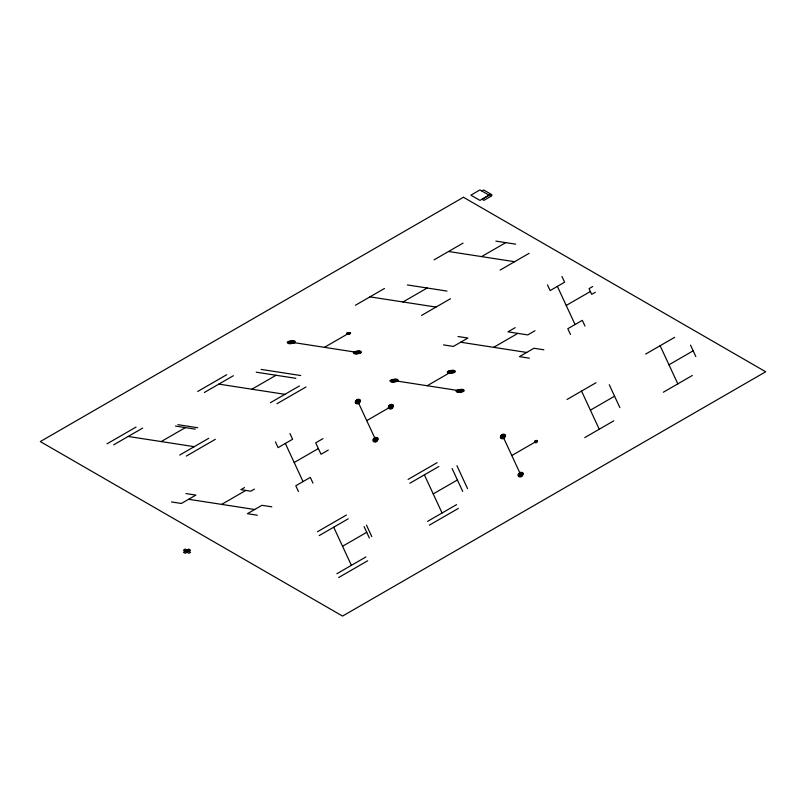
<?xml version="1.0" encoding="UTF-8"?>
<svg xmlns="http://www.w3.org/2000/svg" width="806" height="806" viewBox="0 0 806 806"><rect width="100%" height="100%" fill="white"/><g stroke="black" fill="none" stroke-linecap="round" stroke-linejoin="round"><path stroke-width="1.21" d="M481.867 191.012L483.681 189.964L491.902 194.709L490.088 195.757L479.953 189.924L470.885 195.163L479.953 200.402L489.02 195.163M107.057 443.814L136.073 427.059M197.732 391.464L226.748 374.709M113.666 444.831L142.682 428.087M204.341 392.482L233.357 375.737M355.466 305.232L384.482 288.477M434.051 259.864L463.067 243.11M161.2 441.567L185.38 427.613M251.875 389.217L276.055 375.264M324.415 347.336L348.595 333.382M403 301.968L427.18 288.004M481.585 256.6L505.765 242.636M179.718 455.058L208.734 438.303M270.393 402.708L299.409 385.953M421.518 315.458L450.534 298.704M500.103 270.081L529.119 253.326M186.327 456.075L215.343 439.32M277.002 403.725L306.018 386.971M322.964 438.645L315.71 442.826L321.03 454.272L328.284 450.08M515.195 327.659L507.941 331.84L527.769 334.913L535.023 330.722M244.5 487.57L240.873 489.665L250.787 491.197L254.414 489.101M592.692 286.543L589.065 288.639L591.725 294.361L595.352 292.266M221.65 504.395L245.83 490.431M294.19 462.513L318.37 448.549M366.73 420.631L390.91 406.667M427.18 385.731L451.36 371.768M493.675 347.336L517.855 333.382M566.215 305.454L590.395 291.5M317.423 531.759L346.439 515.014M408.098 479.409L437.114 462.664M319.196 535.577L348.212 518.822M409.871 483.227L438.887 466.473M567.041 399.464L596.057 382.709M645.626 354.096L674.642 337.341M342.55 546.267L366.73 532.313M433.225 493.917L457.405 479.963M511.81 455.531L535.99 441.567M590.395 410.163L614.575 396.199M668.98 364.786L693.16 350.832M336.888 573.721L365.904 556.966M427.563 521.371L456.579 504.616M338.661 577.529L367.677 560.775M429.336 525.18L458.352 508.425M584.733 437.608L613.749 420.853M663.318 392.23L692.334 375.485M348.404 332.969L347.94 333.08A1.441 0.826 0 0 0 347.608 333.221L347.87 333.795A1.441 0.826 0 0 0 348.283 333.825L349.25 333.674A1.441 0.826 0 0 0 349.582 333.533L349.391 332.969A1.441 0.826 0 0 0 348.907 332.928M348.716 333.644C350.953 332.858 346.368 333.16 348.383 333.674M495.851 241.105L515.679 244.168M448.559 251.492L514.611 261.708M407.362 284.941L446.998 291.077M369.974 296.86L436.026 307.076M457.989 336.505L467.903 338.036L453.395 346.419L443.481 344.887M543.869 349.794L533.955 348.263L519.447 356.635L529.361 358.166M460.649 342.228L526.701 352.444M291.389 342.228L357.441 352.444M394.154 380.623L460.206 390.839M261.073 369.4L300.709 375.536M256.237 372.191L295.873 378.326M218.849 384.109L284.901 394.325M177.884 424.681L197.712 427.744M175.466 426.072L195.294 429.145M128.174 436.459L194.226 446.675M185.964 493.564L195.878 495.096L181.37 503.468L171.456 501.937M271.844 506.843L261.93 505.312L247.422 513.684L257.336 515.225M188.624 499.277L254.676 509.503M187.083 550.166L188.866 551.193M185.158 551.284L186.942 552.312M690.5 345.109L695.82 356.554M660.134 345.724L677.826 383.858M561.963 276.478L564.623 282.201L550.115 290.573L547.455 284.85M584.975 326.057L582.315 320.345L567.807 328.717L570.467 334.44M609.265 384.754L619.885 407.645M557.369 286.392L575.061 324.526M581.549 391.091L599.241 429.225M502.964 436.459L520.656 474.603M456.931 465.727L467.551 488.607M452.095 468.518L462.715 491.398M424.379 474.855L442.071 512.989M357.884 401.559L375.576 439.703M366.488 525.19L371.808 536.635M364.07 526.59L369.39 538.035M333.704 527.205L351.396 565.338M289.938 433.527L292.598 439.25L278.09 447.632L275.43 441.91M312.95 483.116L310.29 477.394L295.782 485.766L298.442 491.489M285.344 443.441L303.036 481.575M287.339 342.379L287.823 343.285A3.053 1.763 0 0 0 288.971 343.628A4.786 2.761 0 0 0 290.331 343.719L293.585 343.215A4.786 2.761 0 0 0 294.684 342.741A3.053 1.763 0 0 0 295.389 342.117L294.946 341.17A3.053 1.763 0 0 0 293.807 340.837A4.786 2.761 0 0 0 292.437 340.737L289.183 341.24A4.786 2.761 0 0 0 288.085 341.714A3.244 1.874 0 0 0 287.339 342.379M288.145 342.349L288.538 343.074A2.448 1.411 0 0 0 289.455 343.346A3.829 2.206 0 0 0 290.543 343.416L293.142 343.013A3.829 2.206 0 0 0 294.029 342.641A2.448 1.411 0 0 0 294.583 342.137L294.24 341.381A2.448 1.411 0 0 0 293.324 341.109A3.829 2.206 0 0 0 292.225 341.039L289.626 341.442A3.829 2.206 0 0 0 288.739 341.825A2.599 1.501 0 0 0 288.145 342.349M288.961 342.318L289.243 342.862A1.834 1.058 0 0 0 289.938 343.064A2.871 1.662 0 0 0 290.754 343.124L292.699 342.822A2.871 1.662 0 0 0 293.364 342.54A1.834 1.058 0 0 0 293.787 342.157L293.525 341.593A1.834 1.058 0 0 0 292.84 341.391A2.871 1.662 0 0 0 292.014 341.331L290.069 341.633A2.871 1.662 0 0 0 289.404 341.925A1.944 1.128 0 0 0 288.961 342.318M289.767 342.288C292.971 344.283 293.737 339.951 289.767 342.288M290.573 342.258L292.195 342.107L290.573 342.258M346.57 333.452L346.812 333.906A1.531 0.887 0 0 0 347.386 334.077A2.398 1.38 0 0 0 348.071 334.127L349.693 333.875A2.398 1.38 0 0 0 350.247 333.634A1.531 0.887 0 0 0 350.6 333.321L350.378 332.848A1.531 0.887 0 0 0 349.804 332.677A2.398 1.38 0 0 0 349.119 332.636L347.497 332.888A2.398 1.38 0 0 0 346.943 333.12A1.622 0.937 0 0 0 346.57 333.452M346.973 333.442L347.164 333.805A1.219 0.705 0 0 0 347.628 333.936A1.914 1.108 0 0 0 348.172 333.976L349.472 333.775A1.914 1.108 0 0 0 349.915 333.583A1.219 0.705 0 0 0 350.197 333.331L350.026 332.959A1.219 0.705 0 0 0 349.562 332.818A1.914 1.108 0 0 0 349.018 332.787L347.718 332.979A1.914 1.108 0 0 0 347.275 333.17A1.3 0.746 0 0 0 346.973 333.442M348.192 333.392L348.998 333.311L348.263 333.331M353.401 352.605L353.884 353.502A3.053 1.763 0 0 0 355.023 353.844A4.786 2.761 0 0 0 356.393 353.935L359.647 353.431A4.786 2.761 0 0 0 360.745 352.957A3.053 1.763 0 0 0 361.451 352.333L361.007 351.396A3.053 1.763 0 0 0 359.859 351.053A4.786 2.761 0 0 0 358.499 350.963L355.245 351.466A4.786 2.761 0 0 0 354.146 351.94A3.244 1.874 0 0 0 353.401 352.605M354.207 352.575L354.59 353.29A2.448 1.411 0 0 0 355.506 353.562A3.829 2.206 0 0 0 356.605 353.643L359.204 353.24A3.829 2.206 0 0 0 360.091 352.857A2.448 1.411 0 0 0 360.645 352.353L360.292 351.607A2.448 1.411 0 0 0 359.375 351.335A3.829 2.206 0 0 0 358.287 351.255L355.688 351.658A3.829 2.206 0 0 0 354.801 352.041A2.599 1.501 0 0 0 354.207 352.575M355.023 352.544L355.305 353.078A1.834 1.058 0 0 0 355.99 353.29A2.871 1.662 0 0 0 356.816 353.34L358.761 353.038A2.871 1.662 0 0 0 359.426 352.756A1.834 1.058 0 0 0 359.849 352.383L359.587 351.819A1.834 1.058 0 0 0 358.892 351.607A2.871 1.662 0 0 0 358.076 351.557L356.131 351.859A2.871 1.662 0 0 0 355.466 352.141A1.944 1.128 0 0 0 355.023 352.544M355.829 352.514C359.033 354.509 359.798 350.177 355.829 352.514M356.635 352.474L358.257 352.323L356.635 352.474M390.104 380.775L390.588 381.671A3.053 1.763 0 0 0 391.736 382.014A4.786 2.761 0 0 0 393.096 382.104L396.351 381.601A4.786 2.761 0 0 0 397.449 381.127A3.053 1.763 0 0 0 398.154 380.503L397.711 379.566A3.053 1.763 0 0 0 396.572 379.223A4.786 2.761 0 0 0 395.202 379.132L391.948 379.636A4.786 2.761 0 0 0 390.85 380.11A3.244 1.874 0 0 0 390.104 380.775M390.91 380.744L391.303 381.46A2.448 1.411 0 0 0 392.22 381.732A3.829 2.206 0 0 0 393.308 381.812L395.907 381.409A3.829 2.206 0 0 0 396.794 381.026A2.448 1.411 0 0 0 397.348 380.533L397.005 379.777A2.448 1.411 0 0 0 396.089 379.505A3.829 2.206 0 0 0 394.99 379.425L392.391 379.828A3.829 2.206 0 0 0 391.504 380.21A2.599 1.501 0 0 0 390.91 380.744M391.726 380.714L392.008 381.248A1.834 1.058 0 0 0 392.703 381.46A2.871 1.662 0 0 0 393.519 381.51L395.464 381.208A2.871 1.662 0 0 0 396.129 380.926A1.834 1.058 0 0 0 396.552 380.553L396.29 379.989A1.834 1.058 0 0 0 395.605 379.777A2.871 1.662 0 0 0 394.779 379.727L392.834 380.029A2.871 1.662 0 0 0 392.169 380.311A1.944 1.128 0 0 0 391.726 380.714M392.532 380.684C395.736 382.679 396.502 378.346 392.532 380.684M393.338 380.654L394.96 380.492L393.338 380.654M447.32 371.919L447.793 372.825A3.053 1.763 0 0 0 448.942 373.168A4.786 2.761 0 0 0 450.312 373.259L453.556 372.755A4.786 2.761 0 0 0 454.665 372.281A3.053 1.763 0 0 0 455.36 371.657L454.927 370.71A3.053 1.763 0 0 0 453.778 370.377A4.786 2.761 0 0 0 452.408 370.276L449.164 370.78A4.786 2.761 0 0 0 448.055 371.254A3.244 1.874 0 0 0 447.32 371.919M448.126 371.888L448.509 372.614A2.448 1.411 0 0 0 449.426 372.886A3.829 2.206 0 0 0 450.524 372.956L453.123 372.553A3.829 2.206 0 0 0 454 372.181A2.448 1.411 0 0 0 454.564 371.677L454.211 370.921A2.448 1.411 0 0 0 453.294 370.649A3.829 2.206 0 0 0 452.196 370.579L449.597 370.982A3.829 2.206 0 0 0 448.72 371.365A2.599 1.501 0 0 0 448.126 371.888M448.932 371.858L449.224 372.402A1.834 1.058 0 0 0 449.909 372.604A2.871 1.662 0 0 0 450.725 372.664L452.68 372.362A2.871 1.662 0 0 0 453.345 372.08A1.834 1.058 0 0 0 453.758 371.697L453.496 371.133A1.834 1.058 0 0 0 452.811 370.931A2.871 1.662 0 0 0 451.995 370.871L450.04 371.173A2.871 1.662 0 0 0 449.375 371.465A1.944 1.128 0 0 0 448.932 371.858M449.738 371.828C452.952 373.823 453.718 369.491 449.738 371.828M450.554 371.798L452.166 371.647L450.554 371.798M456.166 390.991L456.649 391.897A3.053 1.763 0 0 0 457.788 392.23A4.786 2.761 0 0 0 459.158 392.331L462.412 391.827A4.786 2.761 0 0 0 463.51 391.353A3.053 1.763 0 0 0 464.216 390.729L463.772 389.782A3.053 1.763 0 0 0 462.624 389.439A4.786 2.761 0 0 0 461.264 389.348L458.01 389.852A4.786 2.761 0 0 0 456.911 390.326A3.244 1.874 0 0 0 456.166 390.991M456.972 390.96L457.355 391.686A2.448 1.411 0 0 0 458.271 391.958A3.829 2.206 0 0 0 459.37 392.028L461.969 391.625A3.829 2.206 0 0 0 462.856 391.242A2.448 1.411 0 0 0 463.41 390.749L463.057 389.993A2.448 1.411 0 0 0 462.14 389.721A3.829 2.206 0 0 0 461.052 389.651L458.453 390.054A3.829 2.206 0 0 0 457.566 390.426A2.599 1.501 0 0 0 456.972 390.96M457.788 390.93L458.07 391.474A1.834 1.058 0 0 0 458.755 391.676A2.871 1.662 0 0 0 459.581 391.736L461.526 391.434A2.871 1.662 0 0 0 462.191 391.142A1.834 1.058 0 0 0 462.614 390.769L462.352 390.205A1.834 1.058 0 0 0 461.657 390.003A2.871 1.662 0 0 0 460.841 389.943L458.896 390.245A2.871 1.662 0 0 0 458.231 390.527A1.944 1.128 0 0 0 457.788 390.93M458.594 390.9C461.798 392.895 462.563 388.563 458.594 390.9M459.4 390.87L461.022 390.709L459.4 390.87M355.547 401.197L355.305 402.164A4.786 2.761 0 0 0 355.466 402.96A3.053 1.763 0 0 0 356.05 403.615L357.612 403.897A3.244 1.874 0 0 0 358.761 403.463A4.786 2.761 0 0 0 359.587 402.829L360.463 400.955A4.786 2.761 0 0 0 360.302 400.159A3.053 1.763 0 0 0 359.708 399.504L358.076 399.252A3.053 1.763 0 0 0 356.998 399.655A4.786 2.761 0 0 0 356.171 400.29L355.547 401.197M356.01 401.267L355.819 402.043A3.829 2.206 0 0 0 355.95 402.678A2.448 1.411 0 0 0 356.413 403.202L357.673 403.423A2.599 1.501 0 0 0 358.589 403.081A3.829 2.206 0 0 0 359.244 402.577L359.939 401.076A3.829 2.206 0 0 0 359.819 400.441A2.448 1.411 0 0 0 359.345 399.917L358.035 399.716A2.448 1.411 0 0 0 357.169 400.038A3.829 2.206 0 0 0 356.514 400.542L356.01 401.267M356.474 401.338L356.333 401.922A2.871 1.662 0 0 0 356.433 402.396A1.834 1.058 0 0 0 356.786 402.799L357.723 402.96A1.944 1.128 0 0 0 358.408 402.708A2.871 1.662 0 0 0 358.902 402.325L359.426 401.197A2.871 1.662 0 0 0 359.335 400.723A1.834 1.058 0 0 0 358.972 400.32L357.995 400.169A1.834 1.058 0 0 0 357.35 400.411A2.871 1.662 0 0 0 356.856 400.794L356.474 401.338M356.947 401.418C357.743 404.854 360.191 398.547 356.947 401.418M357.411 401.489C357.814 403.202 359.033 400.058 357.411 401.489M373.249 439.341L372.997 440.308A4.786 2.761 0 0 0 373.158 441.094A3.053 1.763 0 0 0 373.752 441.759L375.314 442.031A3.244 1.874 0 0 0 376.462 441.607A4.786 2.761 0 0 0 377.289 440.973L378.155 439.089A4.786 2.761 0 0 0 377.994 438.303A3.053 1.763 0 0 0 377.41 437.638L375.777 437.386A3.053 1.763 0 0 0 374.699 437.789A4.786 2.761 0 0 0 373.873 438.434L373.249 439.341M373.712 439.411L373.521 440.187A3.829 2.206 0 0 0 373.641 440.811A2.448 1.411 0 0 0 374.115 441.345L375.364 441.567A2.599 1.501 0 0 0 376.291 441.225A3.829 2.206 0 0 0 376.946 440.711L377.641 439.21A3.829 2.206 0 0 0 377.51 438.585A2.448 1.411 0 0 0 377.047 438.051L375.737 437.849A2.448 1.411 0 0 0 374.871 438.172A3.829 2.206 0 0 0 374.216 438.686L373.712 439.411M374.175 439.482L374.034 440.066A2.871 1.662 0 0 0 374.125 440.539A1.834 1.058 0 0 0 374.488 440.932L375.425 441.104A1.944 1.128 0 0 0 376.11 440.842A2.871 1.662 0 0 0 376.604 440.459L377.127 439.341A2.871 1.662 0 0 0 377.027 438.857A1.834 1.058 0 0 0 376.674 438.464L375.697 438.313A1.834 1.058 0 0 0 375.052 438.555A2.871 1.662 0 0 0 374.558 438.938L374.175 439.482M374.649 439.552C375.445 442.988 377.893 436.691 374.649 439.552M375.112 439.623C375.515 441.345 376.734 438.192 375.112 439.623M388.573 406.305L388.331 407.272A4.786 2.761 0 0 0 388.492 408.068A3.053 1.763 0 0 0 389.076 408.723L390.648 409.005A3.244 1.874 0 0 0 391.797 408.571A4.786 2.761 0 0 0 392.623 407.937L393.489 406.063A4.786 2.761 0 0 0 393.328 405.277A3.053 1.763 0 0 0 392.744 404.612L391.112 404.36A3.053 1.763 0 0 0 390.023 404.763A4.786 2.761 0 0 0 389.197 405.398L388.573 406.305M389.046 406.375L388.845 407.151A3.829 2.206 0 0 0 388.976 407.786A2.448 1.411 0 0 0 389.449 408.32L390.698 408.541A2.599 1.501 0 0 0 391.615 408.199A3.829 2.206 0 0 0 392.28 407.685L392.975 406.184A3.829 2.206 0 0 0 392.844 405.549A2.448 1.411 0 0 0 392.371 405.025L391.071 404.824A2.448 1.411 0 0 0 390.205 405.146A3.829 2.206 0 0 0 389.54 405.65L389.046 406.375M389.51 406.456L389.358 407.03A2.871 1.662 0 0 0 389.459 407.504A1.834 1.058 0 0 0 389.812 407.907L390.749 408.068A1.944 1.128 0 0 0 391.444 407.816A2.871 1.662 0 0 0 391.938 407.433L392.462 406.305A2.871 1.662 0 0 0 392.361 405.831A1.834 1.058 0 0 0 392.008 405.438L391.031 405.287A1.834 1.058 0 0 0 390.376 405.529A2.871 1.662 0 0 0 389.882 405.912L389.51 406.456M389.973 406.526C390.779 409.962 393.227 403.655 389.973 406.526M390.447 406.597C390.839 408.31 392.069 405.166 390.447 406.597M500.627 436.096L500.385 437.064A4.786 2.761 0 0 0 500.546 437.86A3.053 1.763 0 0 0 501.13 438.514L502.692 438.796A3.244 1.874 0 0 0 503.841 438.363A4.786 2.761 0 0 0 504.667 437.729L505.543 435.855A4.786 2.761 0 0 0 505.382 435.069A3.053 1.763 0 0 0 504.788 434.404L503.156 434.152A3.053 1.763 0 0 0 502.078 434.555A4.786 2.761 0 0 0 501.251 435.19L500.627 436.096M501.09 436.167L500.899 436.943A3.829 2.206 0 0 0 501.03 437.577A2.448 1.411 0 0 0 501.493 438.101L502.753 438.333A2.599 1.501 0 0 0 503.669 437.99A3.829 2.206 0 0 0 504.324 437.477L505.019 435.975A3.829 2.206 0 0 0 504.899 435.341A2.448 1.411 0 0 0 504.425 434.817L503.115 434.615A2.448 1.411 0 0 0 502.249 434.938A3.829 2.206 0 0 0 501.594 435.442L501.09 436.167M501.554 436.248L501.413 436.822A2.871 1.662 0 0 0 501.513 437.295A1.834 1.058 0 0 0 501.866 437.698L502.803 437.86A1.944 1.128 0 0 0 503.488 437.608A2.871 1.662 0 0 0 503.982 437.225L504.506 436.096A2.871 1.662 0 0 0 504.415 435.623A1.834 1.058 0 0 0 504.052 435.23L503.075 435.069A1.834 1.058 0 0 0 502.43 435.321A2.871 1.662 0 0 0 501.937 435.693L501.554 436.248M502.027 436.318C502.823 439.754 505.271 433.447 502.027 436.318M502.491 436.389C502.894 438.101 504.113 434.958 502.491 436.389M518.329 474.24L518.077 475.208A4.786 2.761 0 0 0 518.238 475.993A3.053 1.763 0 0 0 518.832 476.658L520.394 476.93A3.244 1.874 0 0 0 521.542 476.507A4.786 2.761 0 0 0 522.369 475.872L523.235 473.999A4.786 2.761 0 0 0 523.074 473.203A3.053 1.763 0 0 0 522.49 472.538L520.857 472.286A3.053 1.763 0 0 0 519.779 472.689A4.786 2.761 0 0 0 518.953 473.334L518.329 474.24M518.792 474.311L518.601 475.087A3.829 2.206 0 0 0 518.721 475.721A2.448 1.411 0 0 0 519.195 476.245L520.444 476.467A2.599 1.501 0 0 0 521.371 476.124A3.829 2.206 0 0 0 522.026 475.611L522.721 474.119A3.829 2.206 0 0 0 522.59 473.485A2.448 1.411 0 0 0 522.127 472.951L520.817 472.749A2.448 1.411 0 0 0 519.951 473.072A3.829 2.206 0 0 0 519.296 473.585L518.792 474.311M519.255 474.381L519.114 474.966A2.871 1.662 0 0 0 519.205 475.439A1.834 1.058 0 0 0 519.568 475.832L520.505 476.003A1.944 1.128 0 0 0 521.19 475.742A2.871 1.662 0 0 0 521.683 475.359L522.207 474.24A2.871 1.662 0 0 0 522.107 473.767A1.834 1.058 0 0 0 521.754 473.364L520.777 473.213A1.834 1.058 0 0 0 520.132 473.454A2.871 1.662 0 0 0 519.638 473.837L519.255 474.381M519.729 474.452C520.525 477.887 522.973 471.591 519.729 474.452M520.192 474.533C520.595 476.245 521.814 473.092 520.192 474.533M534.821 441.386L534.7 441.869A2.398 1.38 0 0 0 534.781 442.272A1.531 0.887 0 0 0 535.073 442.595L535.859 442.736A1.622 0.937 0 0 0 536.433 442.524A2.398 1.38 0 0 0 536.846 442.202L537.28 441.265A2.398 1.38 0 0 0 537.199 440.872A1.531 0.887 0 0 0 536.907 440.539L536.091 440.419A1.531 0.887 0 0 0 535.547 440.62A2.398 1.38 0 0 0 535.134 440.932L534.821 441.386M535.053 441.426L534.962 441.809A1.914 1.108 0 0 0 535.023 442.131A1.219 0.705 0 0 0 535.255 442.393L535.879 442.504A1.3 0.746 0 0 0 536.343 442.333A1.914 1.108 0 0 0 536.675 442.081L537.018 441.325A1.914 1.108 0 0 0 536.957 441.013A1.219 0.705 0 0 0 536.725 440.751L536.071 440.65A1.219 0.705 0 0 0 535.637 440.811A1.914 1.108 0 0 0 535.305 441.063L535.053 441.426M535.285 441.456L535.214 441.748A1.441 0.826 0 0 0 535.265 441.99L536.252 442.141A1.441 0.826 0 0 0 536.504 441.95L536.766 441.386A1.441 0.826 0 0 0 536.715 441.154L535.728 440.993A1.441 0.826 0 0 0 535.476 441.184L535.285 441.456M535.527 441.497C535.919 443.219 537.149 440.066 535.527 441.497M535.758 441.537L535.758 441.537M463.45 197.269L40.3 441.567L342.55 616.076L765.7 371.768L463.45 197.269M490.088 194.709L482.149 199.294L483.963 200.341L491.902 195.757L490.088 194.709M185.158 549.188L183.456 550.166L188.866 553.289L190.569 552.312L185.158 549.188M188.785 549.188L183.456 552.261L185.239 553.289L190.569 550.216L188.785 549.188"/></g></svg>
